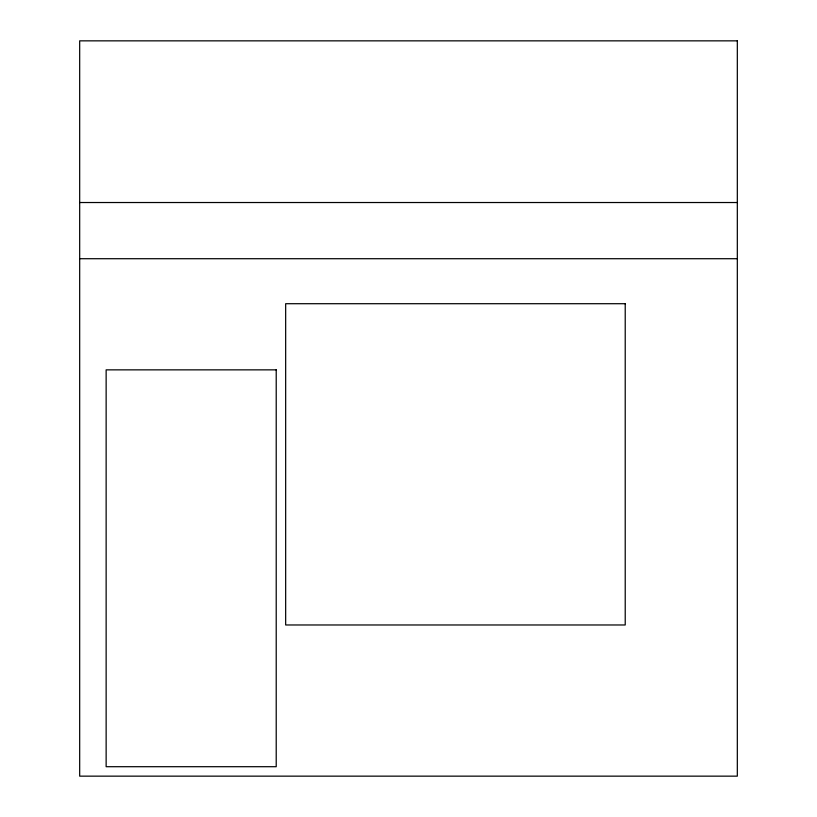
<?xml version="1.0" encoding="UTF-8"?>
<svg xmlns="http://www.w3.org/2000/svg" width="817" height="817" viewBox="0 0 817 817"><rect width="100%" height="100%" fill="white"/><g stroke="black" fill="none" stroke-linecap="round" stroke-linejoin="round"><path stroke-width="1.23" d="M79.678 202.524L737.322 202.524M79.678 258.713L737.322 258.713M737.322 40.85L79.678 40.85L79.678 776.15L737.322 776.15L737.322 40.85M625.219 303.71L285.664 303.71L285.664 624.974L625.219 624.974L625.219 303.71M276.217 369.856L106.139 369.856L106.139 766.703L276.217 766.703L276.217 369.856"/></g></svg>
